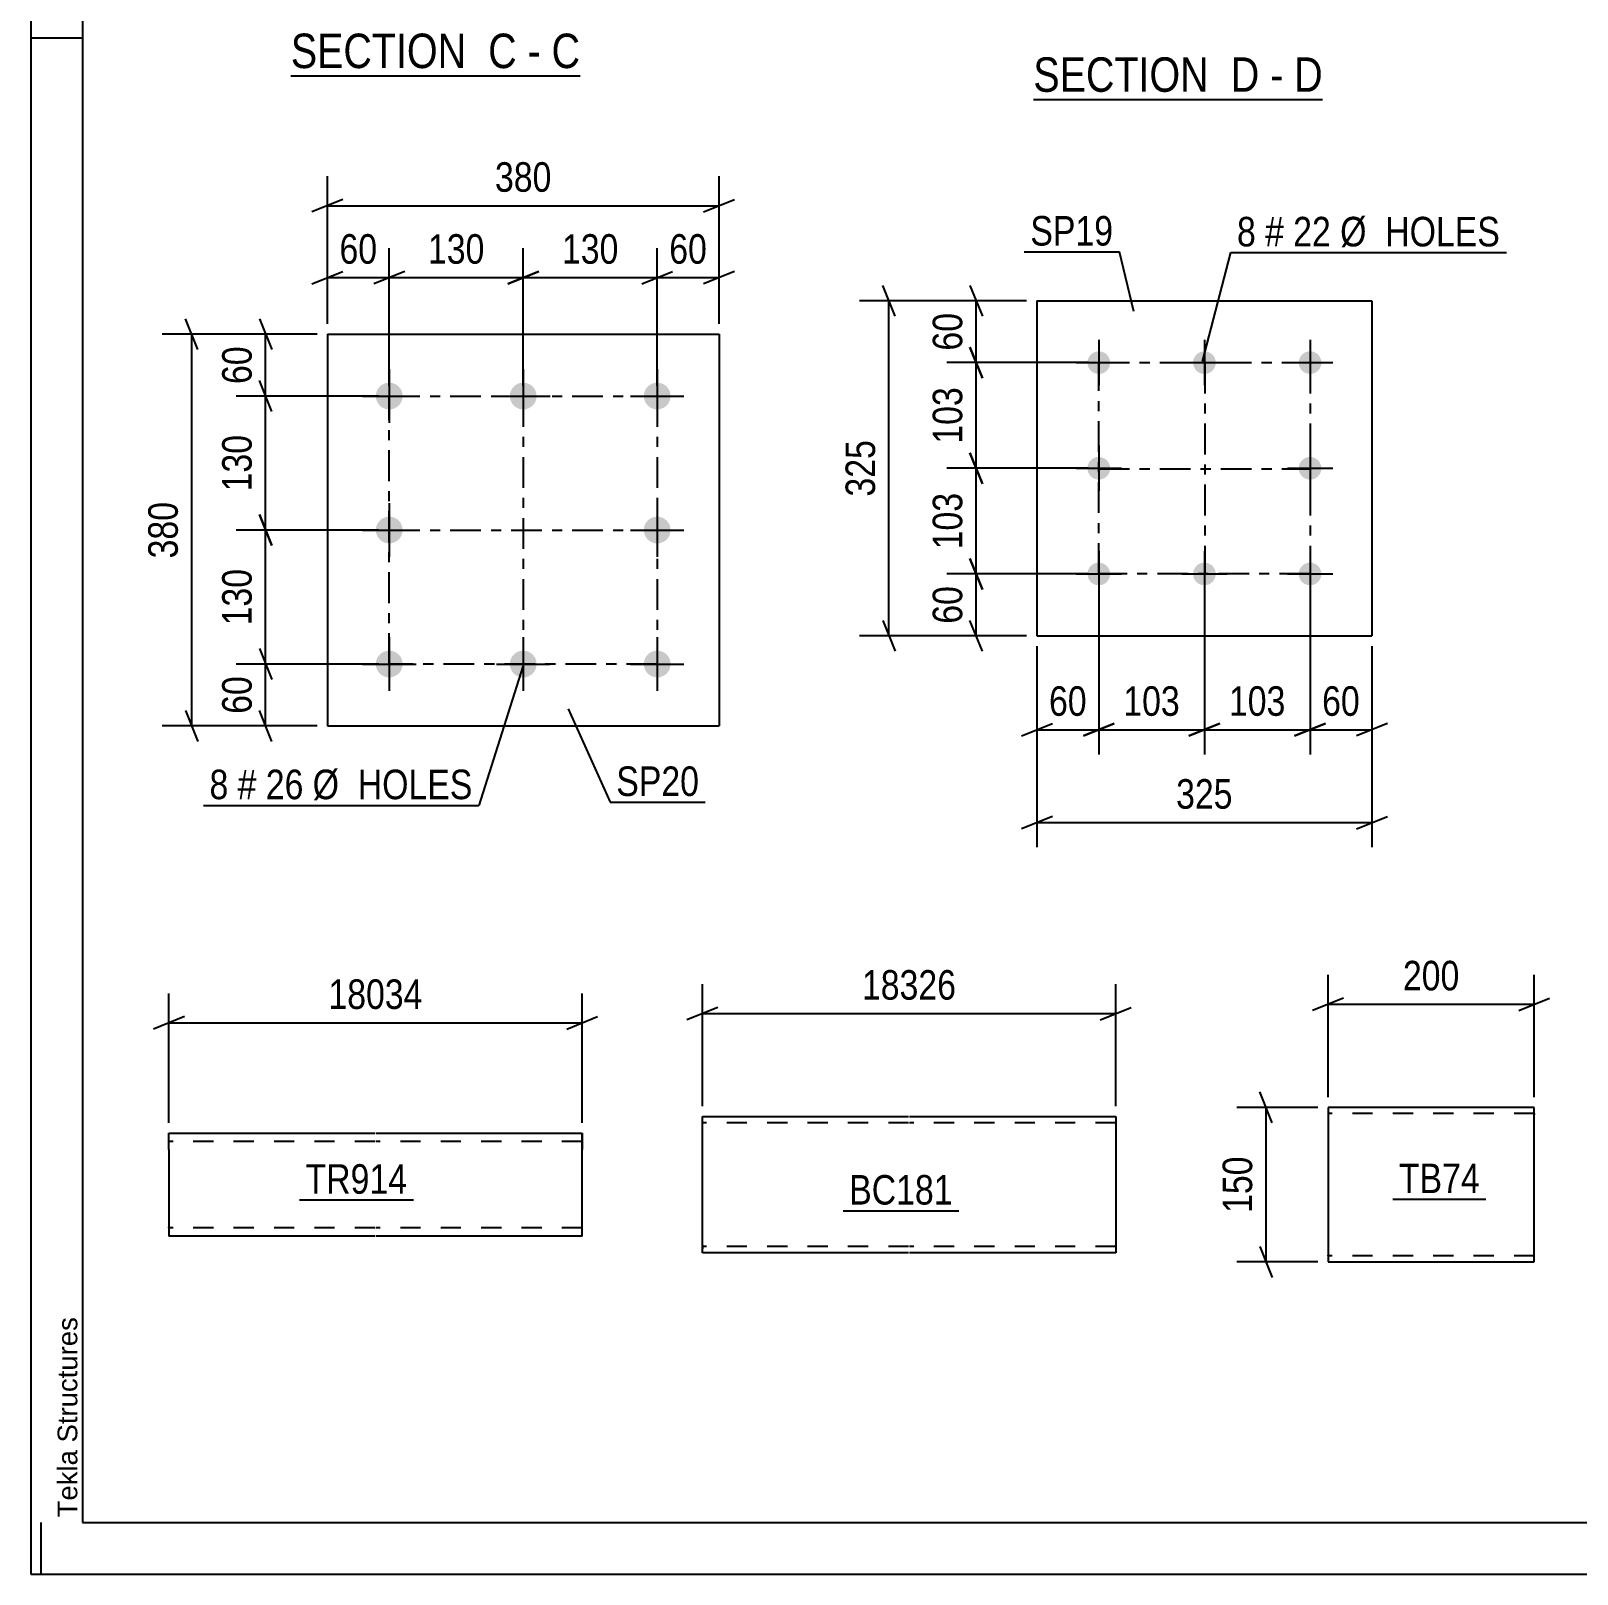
# Model space of a CAD drawing. Header units: millimetres. Extents: x 0 to 841, y 0 to 594.
# Drawn here: x 0 to 150, y 0 to 149.7 of the extents above; entities that cross this region are included whole.
import ezdxf

# ---------------------------------------------------------------- set-up
doc = ezdxf.new("R2010")
doc.units = ezdxf.units.MM
doc.linetypes.add('DXK_LINE_DOT2', pattern=[3.9198, 1.9599, -1.9599])
doc.linetypes.add('DXK_LINE_DOT3', pattern=[5.9187, 2.979, -0.9799, 0.9799, -0.9799])
doc.styles.add('Arial', font='ARIAL.TTF', dxfattribs={"height": 0.2})
doc.styles.add('Arial Narrow', font='ARIALN.TTF', dxfattribs={"height": 0.2})

# ---------------------------------------------------------------- blocks, each defined once
blk = doc.blocks.new('Unknown-318885039-1133')
at = {"color": 5, "linetype": 'Continuous'}
for p, q in [((0, 594), (0, 0)), ((5, 589), (5, 5)), ((5, 149), (0, 149)), ((1, 0), (1, 5)), ((5, 5), (836, 5)), ((0, 0), (841, 0))]:
    blk.add_line(p, q, dxfattribs=at)
at = {"color": 174, "linetype": 'Continuous', "style": 'Arial'}
blk.add_text('Tekla Structures', height=1.9102, rotation=90, dxfattribs=at).set_placement((4.5, 5.5))
blk = doc.blocks.new('Unknown-318885039-13 - 6972')
at = {"color": 6, "linetype": 'Continuous'}
blk.add_line((25.22, 145.36), (53.29, 145.36), dxfattribs=at)
at = {"color": 0, "linetype": 'Continuous'}
for points in [[(43.32, 146.11), (43.32, 149.61), (25.22, 149.61), (25.22, 146.11)], [(47.14, 146.11), (47.14, 149.61), (44.37, 149.61), (44.37, 146.11)], [(49.47, 146.11), (49.47, 149.61), (48.19, 149.61), (48.19, 146.11)], [(53.29, 146.11), (53.29, 149.61), (50.52, 149.61), (50.52, 146.11)]]:
    blk.add_wipeout(points, dxfattribs=at)
at = {"color": 7, "linetype": 'Continuous', "style": 'Arial Narrow'}
for s, p in [('SECTION ', (25.22, 146.11)), ('C', (44.37, 146.11)), ('C', (50.52, 146.11)), ('-', (48.19, 146.11))]:
    blk.add_text(s, height=3.34, dxfattribs=at).set_placement(p)
blk = doc.blocks.new('Unknown-318885039-14 - 1578')
at = {"color": 6, "linetype": 'Continuous'}
blk.add_line((97.27, 143.06), (125.34, 143.06), dxfattribs=at)
at = {"color": 0, "linetype": 'Continuous'}
for points in [[(115.38, 143.81), (115.38, 147.31), (97.27, 147.31), (97.27, 143.81)], [(119.2, 143.81), (119.2, 147.31), (116.43, 147.31), (116.43, 143.81)], [(121.53, 143.81), (121.53, 147.31), (120.25, 147.31), (120.25, 143.81)], [(125.34, 143.81), (125.34, 147.31), (122.58, 147.31), (122.58, 143.81)]]:
    blk.add_wipeout(points, dxfattribs=at)
at = {"color": 7, "linetype": 'Continuous', "style": 'Arial Narrow'}
for s, p in [('SECTION ', (97.27, 143.81)), ('D', (116.43, 143.81)), ('D', (122.58, 143.81)), ('-', (120.25, 143.81))]:
    blk.add_text(s, height=3.34, dxfattribs=at).set_placement(p)
blk = doc.blocks.new('Bolt-318885039-6518 - 6484')
at = {"linetype": 'Continuous'}
for points in [[(103.62, 118.63, -1), (103.62, 116.43, -1)], [(113.87, 118.63, -1), (113.87, 116.43, -1)], [(124.12, 118.63, -1), (124.12, 116.43, -1)], [(103.62, 108.38, -1), (103.62, 106.18, -1)], [(124.12, 108.38, -1), (124.12, 106.18, -1)], [(103.62, 98.13, -1), (103.62, 95.93, -1)], [(113.87, 98.13, -1), (113.87, 95.93, -1)], [(124.12, 98.13, -1), (124.12, 95.93, -1)]]:
    blk.add_hatch(color=1, dxfattribs=at).paths.add_polyline_path(points)
at = {"color": 1, "linetype": 'Continuous'}
for p, q in [((103.62, 119.73), (103.62, 115.33)), ((113.87, 119.73), (113.87, 115.33)), ((124.12, 119.73), (124.12, 115.33)), ((101.42, 117.53), (105.82, 117.53)), ((111.67, 117.53), (116.07, 117.53)), ((121.92, 117.53), (126.32, 117.53)), ((103.62, 109.48), (103.62, 105.08)), ((124.12, 109.48), (124.12, 105.08)), ((101.42, 107.28), (105.82, 107.28)), ((121.92, 107.28), (126.32, 107.28)), ((103.62, 99.23), (103.62, 94.83)), ((113.87, 99.23), (113.87, 94.83)), ((124.12, 99.23), (124.12, 94.83)), ((101.42, 97.03), (105.82, 97.03)), ((111.67, 97.03), (116.07, 97.03)), ((121.92, 97.03), (126.32, 97.03))]:
    blk.add_line(p, q, dxfattribs=at)
blk = doc.blocks.new('Part-318885039-6523 - 6484')
at = {"color": 2, "linetype": 'Continuous'}
for p, q in [((97.62, 123.53), (97.62, 91.03)), ((97.62, 123.53), (130.12, 123.53)), ((130.12, 123.53), (130.12, 91.03)), ((97.62, 91.03), (130.12, 91.03))]:
    blk.add_line(p, q, dxfattribs=at)
blk = doc.blocks.new('Part-318885039-6661 - 6657')
at = {"color": 2, "linetype": 'Continuous'}
for p, q in [((125.87, 45.28), (125.87, 30.38)), ((145.87, 45.28), (125.87, 45.28)), ((145.87, 31.48), (145.87, 45.28)), ((125.87, 30.38), (125.87, 30.28)), ((125.87, 30.28), (145.87, 30.28)), ((145.87, 30.28), (145.87, 31.48))]:
    blk.add_line(p, q, dxfattribs=at)
at = {"color": 7, "linetype": 'DXK_LINE_DOT2'}
for p, q in [((145.87, 44.68), (125.87, 44.68)), ((145.87, 44.64), (145.87, 44.68)), ((145.87, 44.68), (145.87, 44.64)), ((145.87, 44.54), (145.87, 44.64)), ((145.87, 44.64), (145.87, 44.54)), ((125.87, 30.88), (125.87, 30.93)), ((145.87, 30.88), (125.87, 30.88)), ((145.87, 30.93), (145.87, 31.25)), ((145.87, 30.88), (145.87, 30.93))]:
    blk.add_line(p, q, dxfattribs=at)
blk = doc.blocks.new('Bolt-318885039-6724 - 6690')
at = {"linetype": 'Continuous'}
for points in [[(34.77, 115.59, -1), (34.77, 112.99, -1)], [(47.77, 115.59, -1), (47.77, 112.99, -1)], [(60.77, 115.59, -1), (60.77, 112.99, -1)], [(34.77, 102.59, -1), (34.77, 99.99, -1)], [(60.77, 102.59, -1), (60.77, 99.99, -1)], [(34.77, 89.59, -1), (34.77, 86.99, -1)], [(47.77, 89.59, -1), (47.77, 86.99, -1)], [(60.77, 89.59, -1), (60.77, 86.99, -1)]]:
    blk.add_hatch(color=1, dxfattribs=at).paths.add_polyline_path(points)
at = {"color": 1, "linetype": 'Continuous'}
for p, q in [((34.77, 116.89), (34.77, 111.69)), ((47.77, 116.89), (47.77, 111.69)), ((60.77, 116.89), (60.77, 111.69)), ((32.17, 114.29), (37.37, 114.29)), ((45.17, 114.29), (50.37, 114.29)), ((58.17, 114.29), (63.37, 114.29)), ((34.77, 103.89), (34.77, 98.69)), ((60.77, 103.89), (60.77, 98.69)), ((32.17, 101.29), (37.37, 101.29)), ((58.17, 101.29), (63.37, 101.29)), ((34.77, 90.89), (34.77, 85.69)), ((47.77, 90.89), (47.77, 85.69)), ((60.77, 90.89), (60.77, 85.69)), ((32.17, 88.29), (37.37, 88.29)), ((45.17, 88.29), (50.37, 88.29)), ((58.17, 88.29), (63.37, 88.29))]:
    blk.add_line(p, q, dxfattribs=at)
blk = doc.blocks.new('Part-318885039-6729 - 6690')
at = {"color": 2, "linetype": 'Continuous'}
for p, q in [((28.77, 120.29), (28.77, 82.29)), ((28.77, 120.29), (66.77, 120.29)), ((66.77, 120.29), (66.77, 82.29)), ((28.77, 82.29), (66.77, 82.29))]:
    blk.add_line(p, q, dxfattribs=at)
blk = doc.blocks.new('Part-318885039-6954 - 6949')
at = {"color": 2, "linetype": 'Continuous'}
for p, q in [((65.16, 43.18), (65.16, 44.38)), ((65.16, 44.38), (85.16, 44.38)), ((85.26, 44.38), (105.26, 44.38)), ((105.26, 44.38), (105.26, 44.29)), ((105.26, 44.29), (105.26, 43.18)), ((65.16, 31.92), (65.16, 43.18)), ((105.26, 43.18), (105.26, 31.18)), ((65.16, 31.28), (65.16, 31.92)), ((65.16, 31.18), (65.16, 31.28)), ((85.16, 31.18), (65.16, 31.18)), ((105.26, 31.18), (85.26, 31.18))]:
    blk.add_line(p, q, dxfattribs=at)
at = {"color": 7, "linetype": 'DXK_LINE_DOT2'}
for p, q in [((85.16, 43.78), (65.16, 43.78)), ((105.26, 43.78), (85.26, 43.78)), ((105.26, 44.03), (105.26, 43.18)), ((65.16, 31.92), (65.16, 31.54)), ((65.16, 31.78), (65.16, 31.83)), ((85.16, 31.78), (65.16, 31.78)), ((105.26, 31.78), (85.26, 31.78)), ((105.26, 31.83), (105.26, 31.92)), ((105.26, 31.78), (105.26, 31.83)), ((105.26, 31.78), (105.26, 31.83)), ((65.16, 31.18), (65.16, 31.18))]:
    blk.add_line(p, q, dxfattribs=at)
blk = doc.blocks.new('Part-318885039-2190 - 2186')
at = {"color": 2, "linetype": 'Continuous'}
for p, q in [((13.39, 41.18), (13.39, 42.78)), ((13.39, 42.78), (33.39, 42.78)), ((33.49, 42.78), (53.49, 42.78)), ((53.49, 42.78), (53.49, 41.18)), ((13.39, 41.18), (13.39, 32.78)), ((53.49, 32.78), (53.49, 41.18)), ((33.39, 32.78), (13.39, 32.78)), ((53.49, 32.78), (33.49, 32.78))]:
    blk.add_line(p, q, dxfattribs=at)
at = {"color": 7, "linetype": 'DXK_LINE_DOT2'}
for p, q in [((53.49, 41.18), (53.49, 42.66)), ((33.39, 41.98), (13.39, 41.98)), ((53.49, 41.98), (33.49, 41.98)), ((13.39, 33.58), (13.39, 33.65)), ((33.39, 33.58), (13.39, 33.58)), ((53.49, 33.58), (33.49, 33.58)), ((53.49, 33.58), (53.49, 33.65))]:
    blk.add_line(p, q, dxfattribs=at)
blk = doc.blocks.new('Rectangle-318885039-6610 - 6484')
at = {"color": 1, "linetype": 'DXK_LINE_DOT3'}
blk.add_lwpolyline([(103.62, 117.53), (124.12, 117.53), (124.12, 97.03), (103.62, 97.03), (103.62, 117.53)], close=True, dxfattribs=at)
blk = doc.blocks.new('Rectangle-318885039-6816 - 6690')
at = {"color": 1, "linetype": 'DXK_LINE_DOT3'}
blk.add_lwpolyline([(34.77, 114.29), (60.77, 114.29), (60.77, 88.29), (34.77, 88.29), (34.77, 114.29)], close=True, dxfattribs=at)
blk = doc.blocks.new('Line-318885039-6596 - 6484')
at = {"color": 1, "linetype": 'DXK_LINE_DOT3'}
blk.add_line((113.92, 117.53), (113.92, 97.03), dxfattribs=at)
blk = doc.blocks.new('Line-318885039-6802 - 6690')
at = {"color": 1, "linetype": 'DXK_LINE_DOT3'}
blk.add_line((47.77, 114.29), (47.77, 88.29), dxfattribs=at)
blk = doc.blocks.new('Line-318885039-6603 - 6484')
at = {"color": 1, "linetype": 'DXK_LINE_DOT3'}
blk.add_line((103.62, 107.23), (124.12, 107.23), dxfattribs=at)
blk = doc.blocks.new('Line-318885039-6809 - 6690')
at = {"color": 1, "linetype": 'DXK_LINE_DOT3'}
blk.add_line((34.77, 101.29), (60.77, 101.29), dxfattribs=at)
blk = doc.blocks.new('StraightDimension-318885039-10077 - 6484')
at = {"color": 7, "linetype": 'Continuous'}
for p, q in [((103.62, 96.03), (103.62, 79.52)), ((113.87, 96.03), (113.87, 79.52)), ((102.12, 81.32), (105.12, 82.52)), ((115.37, 82.52), (112.37, 81.32)), ((103.62, 81.92), (113.87, 81.92))]:
    blk.add_line(p, q, dxfattribs=at)
at = {"color": 0}
blk.add_wipeout([(112.08, 82.67), (112.08, 86.87), (105.4, 86.87), (105.4, 82.67)], dxfattribs=at)
at = {"color": 3, "style": 'Arial Narrow'}
blk.add_text('103', height=2.863, dxfattribs=at).set_placement((106, 83.27))
blk = doc.blocks.new('StraightDimension-318885039-6546 - 6484')
at = {"color": 7, "linetype": 'Continuous'}
for p, q in [((124.12, 96.03), (124.12, 79.52)), ((130.12, 90.03), (130.12, 79.52)), ((122.62, 81.32), (125.62, 82.52)), ((131.62, 82.52), (128.62, 81.32)), ((124.12, 81.92), (130.12, 81.92))]:
    blk.add_line(p, q, dxfattribs=at)
at = {"color": 0}
blk.add_wipeout([(129.54, 82.67), (129.54, 86.87), (124.69, 86.87), (124.69, 82.67)], dxfattribs=at)
at = {"color": 3, "style": 'Arial Narrow'}
blk.add_text('60', height=2.863, dxfattribs=at).set_placement((125.29, 83.27))
blk = doc.blocks.new('StraightDimension-318885039-6525 - 6484')
at = {"color": 7, "linetype": 'Continuous'}
for p, q in [((83.86, 122.03), (82.66, 125.03)), ((96.62, 123.53), (80.41, 123.53)), ((83.26, 91.03), (83.26, 123.53)), ((82.66, 92.53), (83.86, 89.53)), ((96.62, 91.03), (80.41, 91.03))]:
    blk.add_line(p, q, dxfattribs=at)
at = {"color": 0}
blk.add_wipeout([(82.51, 110.62), (78.31, 110.62), (78.31, 103.94), (82.51, 103.94)], dxfattribs=at)
at = {"color": 3, "style": 'Arial Narrow'}
blk.add_text('325', height=2.863, rotation=90.0002, dxfattribs=at).set_placement((81.91, 104.54))
blk = doc.blocks.new('StraightDimension-318885039-6536 - 6484')
at = {"color": 7, "linetype": 'Continuous'}
for p, q in [((103.62, 96.03), (103.62, 79.52)), ((97.62, 90.03), (97.62, 79.52)), ((96.12, 81.32), (99.12, 82.52)), ((105.12, 82.52), (102.12, 81.32)), ((97.62, 81.92), (103.62, 81.92))]:
    blk.add_line(p, q, dxfattribs=at)
at = {"color": 0}
blk.add_wipeout([(103.04, 82.67), (103.04, 86.87), (98.19, 86.87), (98.19, 82.67)], dxfattribs=at)
at = {"color": 3, "style": 'Arial Narrow'}
blk.add_text('60', height=2.863, dxfattribs=at).set_placement((98.79, 83.27))
blk = doc.blocks.new('StraightDimension-318885039-6561 - 6484')
at = {"color": 7, "linetype": 'Continuous'}
for p, q in [((97.62, 90.03), (97.62, 70.51)), ((130.12, 90.03), (130.12, 70.51)), ((99.12, 73.51), (96.12, 72.31)), ((97.62, 72.91), (130.12, 72.91)), ((128.62, 72.31), (131.62, 73.51))]:
    blk.add_line(p, q, dxfattribs=at)
at = {"color": 0}
blk.add_wipeout([(117.21, 73.66), (117.21, 77.86), (110.52, 77.86), (110.52, 73.66)], dxfattribs=at)
at = {"color": 3, "style": 'Arial Narrow'}
blk.add_text('325', height=2.863, dxfattribs=at).set_placement((111.12, 74.26))
blk = doc.blocks.new('StraightDimension-318885039-6576 - 6484')
at = {"color": 7, "linetype": 'Continuous'}
for p, q in [((91.12, 98.53), (92.32, 95.53)), ((102.62, 97.03), (88.87, 97.03)), ((91.72, 91.03), (91.72, 97.03)), ((92.32, 89.53), (91.12, 92.53)), ((96.62, 91.03), (88.87, 91.03))]:
    blk.add_line(p, q, dxfattribs=at)
at = {"color": 0}
blk.add_wipeout([(90.97, 96.46), (86.77, 96.46), (86.77, 91.6), (90.97, 91.6)], dxfattribs=at)
at = {"color": 3, "style": 'Arial Narrow'}
blk.add_text('60', height=2.863, rotation=90.0002, dxfattribs=at).set_placement((90.37, 92.2))
blk = doc.blocks.new('StraightDimension-318885039-6586 - 6484')
at = {"color": 7, "linetype": 'Continuous'}
for p, q in [((91.12, 125.03), (92.32, 122.03)), ((96.62, 123.53), (88.87, 123.53)), ((91.72, 117.53), (91.72, 123.53)), ((92.32, 116.03), (91.12, 119.03)), ((102.62, 117.53), (88.87, 117.53))]:
    blk.add_line(p, q, dxfattribs=at)
at = {"color": 0}
blk.add_wipeout([(90.97, 122.96), (86.77, 122.96), (86.77, 118.1), (90.97, 118.1)], dxfattribs=at)
at = {"color": 3, "style": 'Arial Narrow'}
blk.add_text('60', height=2.863, rotation=90.0002, dxfattribs=at).set_placement((90.37, 118.7))
blk = doc.blocks.new('StraightDimension-318885039-10079 - 6484')
at = {"color": 7, "linetype": 'Continuous'}
for p, q in [((113.87, 96.03), (113.87, 79.52)), ((124.12, 96.03), (124.12, 79.52)), ((112.37, 81.32), (115.37, 82.52)), ((125.62, 82.52), (122.62, 81.32)), ((113.87, 81.92), (124.12, 81.92))]:
    blk.add_line(p, q, dxfattribs=at)
at = {"color": 0}
blk.add_wipeout([(122.33, 82.67), (122.33, 86.87), (115.65, 86.87), (115.65, 82.67)], dxfattribs=at)
at = {"color": 3, "style": 'Arial Narrow'}
blk.add_text('103', height=2.863, dxfattribs=at).set_placement((116.25, 83.27))
blk = doc.blocks.new('StraightDimension-318885039-10099 - 6484')
at = {"color": 7, "linetype": 'Continuous'}
for p, q in [((91.12, 108.78), (92.32, 105.78)), ((102.62, 107.28), (88.87, 107.28)), ((91.72, 97.03), (91.72, 107.28)), ((92.32, 95.53), (91.12, 98.53)), ((102.62, 97.03), (88.87, 97.03))]:
    blk.add_line(p, q, dxfattribs=at)
at = {"color": 0}
blk.add_wipeout([(90.97, 105.5), (86.77, 105.5), (86.77, 98.82), (90.97, 98.82)], dxfattribs=at)
at = {"color": 3, "style": 'Arial Narrow'}
blk.add_text('103', height=2.863, rotation=90.0002, dxfattribs=at).set_placement((90.37, 99.42))
blk = doc.blocks.new('StraightDimension-318885039-10101 - 6484')
at = {"color": 7, "linetype": 'Continuous'}
for p, q in [((91.12, 119.03), (92.32, 116.03)), ((102.62, 117.53), (88.87, 117.53)), ((91.72, 107.28), (91.72, 117.53)), ((92.32, 105.78), (91.12, 108.78)), ((102.62, 107.28), (88.87, 107.28))]:
    blk.add_line(p, q, dxfattribs=at)
at = {"color": 0}
blk.add_wipeout([(90.97, 115.75), (86.77, 115.75), (86.77, 109.07), (90.97, 109.07)], dxfattribs=at)
at = {"color": 3, "style": 'Arial Narrow'}
blk.add_text('103', height=2.863, rotation=90.0002, dxfattribs=at).set_placement((90.37, 109.67))
blk = doc.blocks.new('StraightDimension-318885039-6675 - 6657')
at = {"color": 7, "linetype": 'Continuous'}
for p, q in [((125.87, 46.28), (125.87, 58.13)), ((145.87, 46.28), (145.87, 58.13)), ((127.37, 55.88), (124.37, 54.68)), ((144.37, 54.68), (147.37, 55.88)), ((125.87, 55.28), (145.87, 55.28))]:
    blk.add_line(p, q, dxfattribs=at)
at = {"color": 0}
blk.add_wipeout([(139.21, 56.03), (139.21, 60.23), (132.53, 60.23), (132.53, 56.03)], dxfattribs=at)
at = {"color": 3, "style": 'Arial Narrow'}
blk.add_text('200', height=2.863, dxfattribs=at).set_placement((133.13, 56.63))
blk = doc.blocks.new('StraightDimension-318885039-6664 - 6657')
at = {"color": 7, "linetype": 'Continuous'}
for p, q in [((120.45, 43.78), (119.25, 46.78)), ((124.87, 45.28), (117, 45.28)), ((119.85, 30.28), (119.85, 45.28)), ((119.25, 31.78), (120.45, 28.78)), ((124.87, 30.28), (117, 30.28))]:
    blk.add_line(p, q, dxfattribs=at)
at = {"color": 0}
blk.add_wipeout([(119.1, 41.13), (114.9, 41.13), (114.9, 34.44), (119.1, 34.44)], dxfattribs=at)
at = {"color": 3, "style": 'Arial Narrow'}
blk.add_text('150', height=2.863, rotation=90.0002, dxfattribs=at).set_placement((118.5, 35.04))
blk = doc.blocks.new('StraightDimension-318885039-6752 - 6690')
at = {"color": 7, "linetype": 'Continuous'}
for p, q in [((28.77, 121.29), (28.77, 128.63)), ((34.77, 115.29), (34.77, 128.63)), ((27.27, 125.18), (30.27, 126.38)), ((36.27, 126.38), (33.27, 125.18)), ((28.77, 125.78), (34.77, 125.78))]:
    blk.add_line(p, q, dxfattribs=at)
at = {"color": 0}
blk.add_wipeout([(34.2, 126.53), (34.2, 130.73), (29.34, 130.73), (29.34, 126.53)], dxfattribs=at)
at = {"color": 3, "style": 'Arial Narrow'}
blk.add_text('60', height=2.863, dxfattribs=at).set_placement((29.94, 127.13))
blk = doc.blocks.new('StraightDimension-318885039-10035 - 6690')
at = {"color": 7, "linetype": 'Continuous'}
for p, q in [((47.77, 115.29), (47.77, 128.63)), ((60.77, 115.29), (60.77, 128.63)), ((49.27, 126.38), (46.27, 125.18)), ((59.27, 125.18), (62.27, 126.38)), ((47.77, 125.78), (60.77, 125.78))]:
    blk.add_line(p, q, dxfattribs=at)
at = {"color": 0}
blk.add_wipeout([(57.61, 126.53), (57.61, 130.73), (50.93, 130.73), (50.93, 126.53)], dxfattribs=at)
at = {"color": 3, "style": 'Arial Narrow'}
blk.add_text('130', height=2.863, dxfattribs=at).set_placement((51.53, 127.13))
blk = doc.blocks.new('StraightDimension-318885039-6788 - 6690')
at = {"color": 7, "linetype": 'Continuous'}
for p, q in [((22.17, 89.79), (23.37, 86.79)), ((33.77, 88.29), (19.92, 88.29)), ((22.77, 82.29), (22.77, 88.29)), ((23.37, 80.79), (22.17, 83.79)), ((27.77, 82.29), (19.92, 82.29))]:
    blk.add_line(p, q, dxfattribs=at)
at = {"color": 0}
blk.add_wipeout([(22.02, 87.72), (17.82, 87.72), (17.82, 82.86), (22.02, 82.86)], dxfattribs=at)
at = {"color": 3, "style": 'Arial Narrow'}
blk.add_text('60', height=2.863, rotation=90.0002, dxfattribs=at).set_placement((21.42, 83.46))
blk = doc.blocks.new('StraightDimension-318885039-6731 - 6690')
at = {"color": 7, "linetype": 'Continuous'}
for p, q in [((28.77, 121.29), (28.77, 135.61)), ((66.77, 121.29), (66.77, 135.61)), ((30.27, 133.36), (27.27, 132.16)), ((28.77, 132.76), (66.77, 132.76)), ((65.27, 132.16), (68.27, 133.36))]:
    blk.add_line(p, q, dxfattribs=at)
at = {"color": 0}
blk.add_wipeout([(51.11, 133.51), (51.11, 137.71), (44.43, 137.71), (44.43, 133.51)], dxfattribs=at)
at = {"color": 3, "style": 'Arial Narrow'}
blk.add_text('380', height=2.863, dxfattribs=at).set_placement((45.03, 134.11))
blk = doc.blocks.new('StraightDimension-318885039-6742 - 6690')
at = {"color": 7, "linetype": 'Continuous'}
for p, q in [((60.77, 115.29), (60.77, 128.63)), ((66.77, 121.29), (66.77, 128.63)), ((59.27, 125.18), (62.27, 126.38)), ((68.27, 126.38), (65.27, 125.18)), ((60.77, 125.78), (66.77, 125.78))]:
    blk.add_line(p, q, dxfattribs=at)
at = {"color": 0}
blk.add_wipeout([(66.2, 126.53), (66.2, 130.73), (61.34, 130.73), (61.34, 126.53)], dxfattribs=at)
at = {"color": 3, "style": 'Arial Narrow'}
blk.add_text('60', height=2.863, dxfattribs=at).set_placement((61.94, 127.13))
blk = doc.blocks.new('StraightDimension-318885039-6767 - 6690')
at = {"color": 7, "linetype": 'Continuous'}
for p, q in [((16.2, 118.79), (15, 121.79)), ((27.77, 120.29), (12.75, 120.29)), ((15.6, 82.29), (15.6, 120.29)), ((15, 83.79), (16.2, 80.79)), ((27.77, 82.29), (12.75, 82.29))]:
    blk.add_line(p, q, dxfattribs=at)
at = {"color": 0}
blk.add_wipeout([(14.85, 104.63), (10.65, 104.63), (10.65, 97.94), (14.85, 97.94)], dxfattribs=at)
at = {"color": 3, "style": 'Arial Narrow'}
blk.add_text('380', height=2.863, rotation=90.0002, dxfattribs=at).set_placement((14.25, 98.54))
blk = doc.blocks.new('StraightDimension-318885039-6778 - 6690')
at = {"color": 7, "linetype": 'Continuous'}
for p, q in [((22.17, 121.79), (23.37, 118.79)), ((27.77, 120.29), (19.92, 120.29)), ((22.77, 114.29), (22.77, 120.29)), ((23.37, 112.79), (22.17, 115.79)), ((33.77, 114.29), (19.92, 114.29))]:
    blk.add_line(p, q, dxfattribs=at)
at = {"color": 0}
blk.add_wipeout([(22.02, 119.72), (17.82, 119.72), (17.82, 114.86), (22.02, 114.86)], dxfattribs=at)
at = {"color": 3, "style": 'Arial Narrow'}
blk.add_text('60', height=2.863, rotation=90.0002, dxfattribs=at).set_placement((21.42, 115.46))
blk = doc.blocks.new('StraightDimension-318885039-10033 - 6690')
at = {"color": 7, "linetype": 'Continuous'}
for p, q in [((34.77, 115.29), (34.77, 128.63)), ((47.77, 115.29), (47.77, 128.63)), ((36.27, 126.38), (33.27, 125.18)), ((46.27, 125.18), (49.27, 126.38)), ((34.77, 125.78), (47.77, 125.78))]:
    blk.add_line(p, q, dxfattribs=at)
at = {"color": 0}
blk.add_wipeout([(44.61, 126.53), (44.61, 130.73), (37.93, 130.73), (37.93, 126.53)], dxfattribs=at)
at = {"color": 3, "style": 'Arial Narrow'}
blk.add_text('130', height=2.863, dxfattribs=at).set_placement((38.53, 127.13))
blk = doc.blocks.new('StraightDimension-318885039-10055 - 6690')
at = {"color": 7, "linetype": 'Continuous'}
for p, q in [((23.37, 99.79), (22.17, 102.79)), ((33.77, 101.29), (19.92, 101.29)), ((22.77, 88.29), (22.77, 101.29)), ((22.17, 89.79), (23.37, 86.79)), ((33.77, 88.29), (19.92, 88.29))]:
    blk.add_line(p, q, dxfattribs=at)
at = {"color": 0}
blk.add_wipeout([(22.02, 98.13), (17.82, 98.13), (17.82, 91.44), (22.02, 91.44)], dxfattribs=at)
at = {"color": 3, "style": 'Arial Narrow'}
blk.add_text('130', height=2.863, rotation=90.0002, dxfattribs=at).set_placement((21.42, 92.04))
blk = doc.blocks.new('StraightDimension-318885039-10057 - 6690')
at = {"color": 7, "linetype": 'Continuous'}
for p, q in [((23.37, 112.79), (22.17, 115.79)), ((33.77, 114.29), (19.92, 114.29)), ((22.77, 101.29), (22.77, 114.29)), ((22.17, 102.79), (23.37, 99.79)), ((33.77, 101.29), (19.92, 101.29))]:
    blk.add_line(p, q, dxfattribs=at)
at = {"color": 0}
blk.add_wipeout([(22.02, 111.13), (17.82, 111.13), (17.82, 104.44), (22.02, 104.44)], dxfattribs=at)
at = {"color": 3, "style": 'Arial Narrow'}
blk.add_text('130', height=2.863, rotation=90.0002, dxfattribs=at).set_placement((21.42, 105.04))
blk = doc.blocks.new('StraightDimension-318885039-6958 - 6949')
at = {"color": 7, "linetype": 'Continuous'}
for p, q in [((65.16, 45.38), (65.16, 57.23)), ((105.26, 45.38), (105.26, 57.23)), ((66.66, 54.98), (63.66, 53.78)), ((65.16, 54.38), (105.26, 54.38)), ((103.76, 53.78), (106.76, 54.98))]:
    blk.add_line(p, q, dxfattribs=at)
at = {"color": 0}
blk.add_wipeout([(90.38, 55.13), (90.38, 59.33), (80.04, 59.33), (80.04, 55.13)], dxfattribs=at)
at = {"color": 3, "style": 'Arial Narrow'}
blk.add_text('18326', height=2.863, dxfattribs=at).set_placement((80.64, 55.73))
blk = doc.blocks.new('StraightDimension-318885039-2269 - 2186')
at = {"color": 7, "linetype": 'Continuous'}
for p, q in [((13.39, 43.78), (13.39, 56.33)), ((53.49, 43.78), (53.49, 56.33)), ((14.89, 54.08), (11.89, 52.88)), ((51.99, 52.88), (54.99, 54.08)), ((13.39, 53.48), (53.49, 53.48))]:
    blk.add_line(p, q, dxfattribs=at)
at = {"color": 0}
blk.add_wipeout([(38.61, 54.23), (38.61, 58.43), (28.27, 58.43), (28.27, 54.23)], dxfattribs=at)
at = {"color": 3, "style": 'Arial Narrow'}
blk.add_text('18034', height=2.863, dxfattribs=at).set_placement((28.87, 54.83))
blk = doc.blocks.new('Mark-318885039-6519 - 6484')
at = {"color": 0}
blk.add_wipeout([(105.02, 128.89), (105.02, 131.89), (96.98, 131.89), (96.98, 128.89)], dxfattribs=at)
blk.add_wipeout([(105.02, 128.89), (105.02, 131.89), (96.98, 131.89), (96.98, 128.89)], dxfattribs=at)
at = {"color": 30, "linetype": 'Continuous'}
for p in [(96.38, 128.29), (107.01, 122.49)]:
    blk.add_line(p, (105.62, 128.29), dxfattribs=at)
at = {"color": 3, "style": 'Arial Narrow'}
blk.add_text('SP19', height=2.863, dxfattribs=at).set_placement((96.98, 128.89))
blk = doc.blocks.new('Mark-318885039-6514 - 6484')
at = {"color": 0}
for points in [[(118.86, 128.81), (118.86, 131.81), (117.03, 131.81), (117.03, 128.81)], [(121.58, 128.81), (121.58, 131.81), (119.76, 131.81), (119.76, 128.81)], [(126.14, 128.81), (126.14, 131.81), (122.48, 131.81), (122.48, 128.81)], [(142.57, 128.81), (142.57, 131.81), (127.04, 131.81), (127.04, 128.81)]]:
    blk.add_wipeout(points, dxfattribs=at)
for points in [[(118.86, 128.81), (118.86, 131.81), (117.03, 131.81), (117.03, 128.81)], [(121.58, 128.81), (121.58, 131.81), (119.76, 131.81), (119.76, 128.81)], [(126.14, 128.81), (126.14, 131.81), (122.48, 131.81), (122.48, 128.81)], [(142.57, 128.81), (142.57, 131.81), (127.04, 131.81), (127.04, 128.81)]]:
    blk.add_wipeout(points, dxfattribs=at)
at = {"color": 7, "linetype": 'Continuous'}
for p, q in [((113.68, 117.65), (116.43, 128.21)), ((116.43, 128.21), (143.17, 128.21))]:
    blk.add_line(p, q, dxfattribs=at)
at = {"color": 3, "style": 'Arial Narrow'}
for s, height, p in [('8', 2.86, (117.03, 128.81)), ('#', 2.86, (119.76, 128.81)), ('22', 2.863, (122.48, 128.81)), ('Ø  HOLES', 2.863, (127.04, 128.81))]:
    blk.add_text(s, height=height, dxfattribs=at).set_placement(p)
blk = doc.blocks.new('Mark-318885039-6659 - 6657')
at = {"color": 0}
blk.add_wipeout([(140.59, 36.96), (140.59, 39.96), (132.74, 39.96), (132.74, 36.96)], dxfattribs=at)
blk.add_wipeout([(140.59, 36.96), (140.59, 39.96), (132.74, 39.96), (132.74, 36.96)], dxfattribs=at)
at = {"color": 30, "linetype": 'Continuous'}
blk.add_line((132.14, 36.36), (141.19, 36.36), dxfattribs=at)
at = {"color": 3, "style": 'Arial Narrow'}
blk.add_text('TB74', height=2.863, dxfattribs=at).set_placement((132.74, 36.96))
blk = doc.blocks.new('Mark-318885039-6720 - 6690')
at = {"color": 0}
for points in [[(19.16, 75.18), (19.16, 78.18), (17.33, 78.18), (17.33, 75.18)], [(21.89, 75.18), (21.89, 78.18), (20.06, 78.18), (20.06, 75.18)], [(26.44, 75.18), (26.44, 78.18), (22.79, 78.18), (22.79, 75.18)], [(42.87, 75.18), (42.87, 78.18), (27.34, 78.18), (27.34, 75.18)]]:
    blk.add_wipeout(points, dxfattribs=at)
for points in [[(19.16, 75.18), (19.16, 78.18), (17.33, 78.18), (17.33, 75.18)], [(21.89, 75.18), (21.89, 78.18), (20.06, 78.18), (20.06, 75.18)], [(26.44, 75.18), (26.44, 78.18), (22.79, 78.18), (22.79, 75.18)], [(42.87, 75.18), (42.87, 78.18), (27.34, 78.18), (27.34, 75.18)]]:
    blk.add_wipeout(points, dxfattribs=at)
at = {"color": 7, "linetype": 'Continuous'}
for p in [(47.72, 88.06), (16.73, 74.58)]:
    blk.add_line(p, (43.47, 74.58), dxfattribs=at)
at = {"color": 3, "style": 'Arial Narrow'}
for s, height, p in [('8', 2.86, (17.33, 75.18)), ('#', 2.86, (20.06, 75.18)), ('26', 2.863, (22.79, 75.18)), ('Ø  HOLES', 2.863, (27.34, 75.18))]:
    blk.add_text(s, height=height, dxfattribs=at).set_placement(p)
blk = doc.blocks.new('Mark-318885039-6725 - 6690')
at = {"color": 0}
blk.add_wipeout([(64.84, 75.49), (64.84, 78.49), (56.8, 78.49), (56.8, 75.49)], dxfattribs=at)
blk.add_wipeout([(64.84, 75.49), (64.84, 78.49), (56.8, 78.49), (56.8, 75.49)], dxfattribs=at)
at = {"color": 30, "linetype": 'Continuous'}
for p, q in [((52.13, 83.95), (56.2, 74.89)), ((56.2, 74.89), (65.44, 74.89))]:
    blk.add_line(p, q, dxfattribs=at)
at = {"color": 3, "style": 'Arial Narrow'}
blk.add_text('SP20', height=2.863, dxfattribs=at).set_placement((56.8, 75.49))
blk = doc.blocks.new('Mark-318885039-6952 - 6949')
at = {"color": 0}
blk.add_wipeout([(89.45, 35.85), (89.45, 38.85), (79.4, 38.85), (79.4, 35.85)], dxfattribs=at)
blk.add_wipeout([(89.45, 35.85), (89.45, 38.85), (79.4, 38.85), (79.4, 35.85)], dxfattribs=at)
at = {"color": 30, "linetype": 'Continuous'}
blk.add_line((78.8, 35.25), (90.05, 35.25), dxfattribs=at)
at = {"color": 3, "style": 'Arial Narrow'}
blk.add_text('BC181', height=2.863, dxfattribs=at).set_placement((79.4, 35.85))
blk = doc.blocks.new('Mark-318885039-2188 - 2186')
at = {"color": 0}
blk.add_wipeout([(36.51, 36.9), (36.51, 39.9), (26.65, 39.9), (26.65, 36.9)], dxfattribs=at)
blk.add_wipeout([(36.51, 36.9), (36.51, 39.9), (26.65, 39.9), (26.65, 36.9)], dxfattribs=at)
at = {"color": 30, "linetype": 'Continuous'}
blk.add_line((26.05, 36.3), (37.11, 36.3), dxfattribs=at)
at = {"color": 3, "style": 'Arial Narrow'}
blk.add_text('TR914', height=2.863, dxfattribs=at).set_placement((26.65, 36.9))

msp = doc.modelspace()

# ---------------------------------------------------------------- block references
for name in ['Unknown-318885039-1133', 'Part-318885039-6523 - 6484', 'Part-318885039-6729 - 6690', 'Bolt-318885039-6518 - 6484', 'Rectangle-318885039-6610 - 6484', 'Line-318885039-6596 - 6484', 'Bolt-318885039-6724 - 6690', 'Rectangle-318885039-6816 - 6690', 'Line-318885039-6802 - 6690', 'Line-318885039-6603 - 6484', 'Line-318885039-6809 - 6690', 'Part-318885039-6661 - 6657', 'Part-318885039-6954 - 6949', 'Part-318885039-2190 - 2186']:
    msp.add_blockref(name, (0, 0))

# ---------------------------------------------------------------- next in the draw order: block references
for name in ['Unknown-318885039-13 - 6972', 'Unknown-318885039-14 - 1578', 'StraightDimension-318885039-6752 - 6690', 'StraightDimension-318885039-10035 - 6690', 'Mark-318885039-6514 - 6484', 'StraightDimension-318885039-6525 - 6484', 'StraightDimension-318885039-10077 - 6484', 'StraightDimension-318885039-6546 - 6484', 'StraightDimension-318885039-6788 - 6690', 'Mark-318885039-6725 - 6690', 'StraightDimension-318885039-6675 - 6657', 'StraightDimension-318885039-6958 - 6949', 'StraightDimension-318885039-2269 - 2186', 'Mark-318885039-2188 - 2186', 'Mark-318885039-6659 - 6657', 'Mark-318885039-6952 - 6949']:
    msp.add_blockref(name, (0, 0))

# ---------------------------------------------------------------- next in the draw order: block references
for name in ['StraightDimension-318885039-6731 - 6690', 'StraightDimension-318885039-6586 - 6484', 'StraightDimension-318885039-6536 - 6484', 'StraightDimension-318885039-6664 - 6657']:
    msp.add_blockref(name, (0, 0))

# ---------------------------------------------------------------- next in the draw order: block references
for name in ['StraightDimension-318885039-6742 - 6690', 'Mark-318885039-6519 - 6484', 'StraightDimension-318885039-6767 - 6690', 'StraightDimension-318885039-6561 - 6484']:
    msp.add_blockref(name, (0, 0))

# ---------------------------------------------------------------- next in the draw order: block references
for name in ['StraightDimension-318885039-6778 - 6690', 'StraightDimension-318885039-10055 - 6690', 'StraightDimension-318885039-6576 - 6484', 'StraightDimension-318885039-10079 - 6484']:
    msp.add_blockref(name, (0, 0))

# ---------------------------------------------------------------- next in the draw order: block references
for name in ['StraightDimension-318885039-10033 - 6690', 'StraightDimension-318885039-10099 - 6484', 'Mark-318885039-6720 - 6690']:
    msp.add_blockref(name, (0, 0))

# ---------------------------------------------------------------- next in the draw order: block references
for name in ['StraightDimension-318885039-10101 - 6484', 'StraightDimension-318885039-10057 - 6690']:
    msp.add_blockref(name, (0, 0))

doc.saveas('drawing.dxf')
